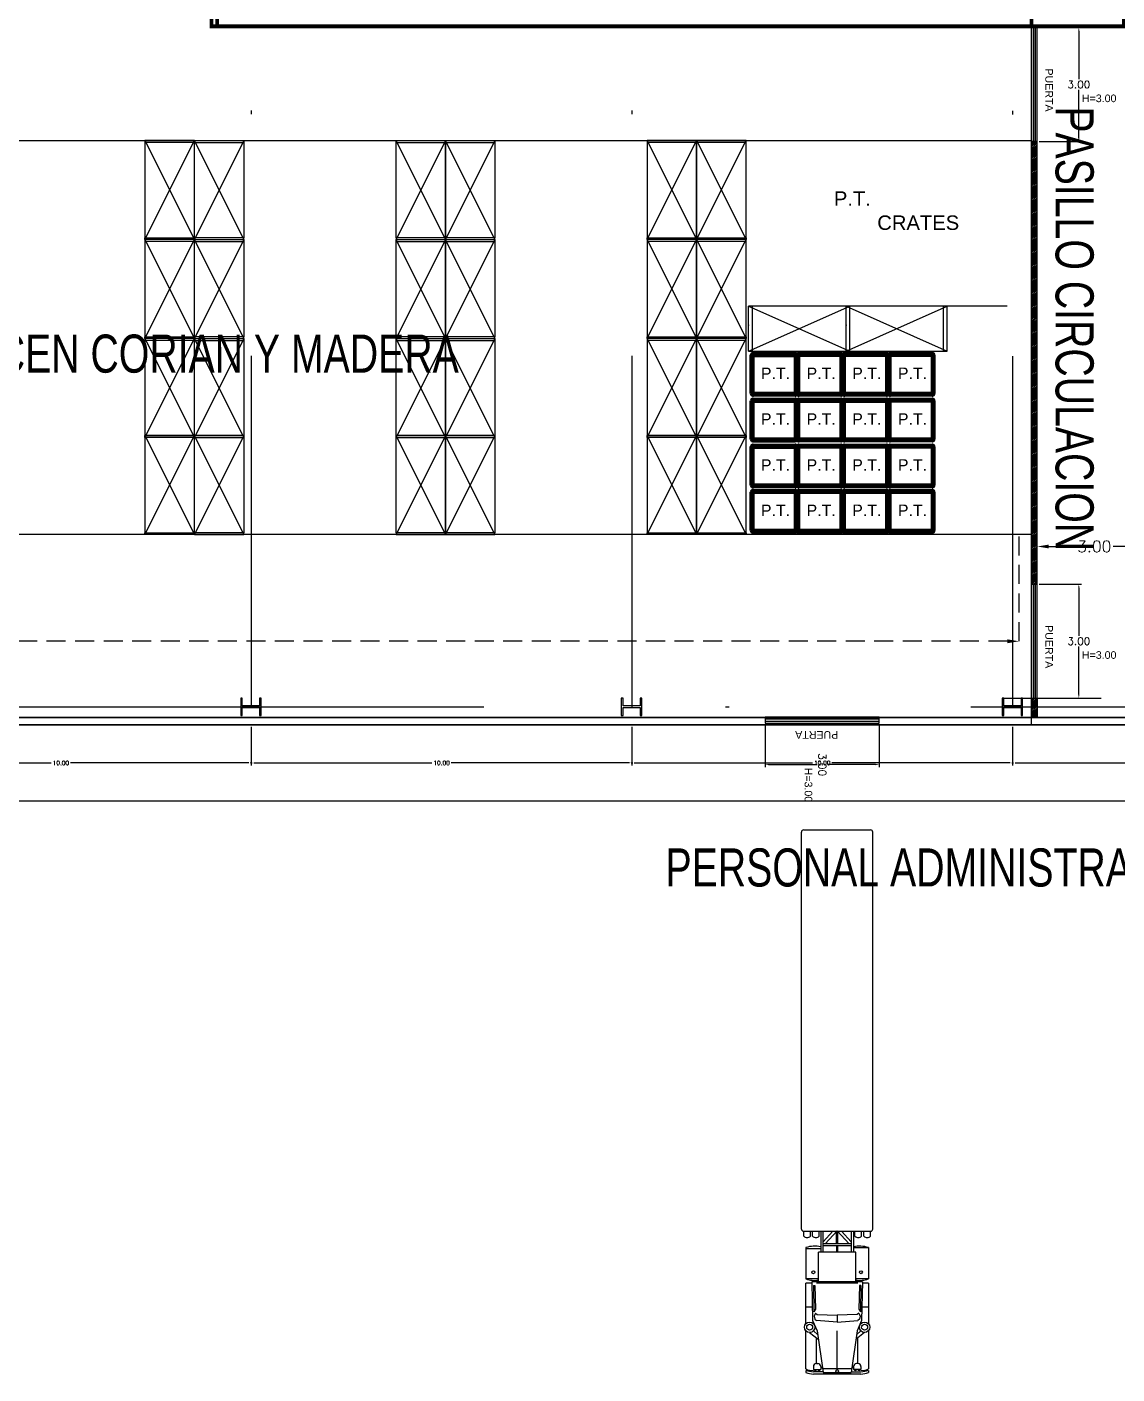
# Model space of a CAD drawing. Header units: millimetres. Extents: x -3 to 3438, y -2371 to 140.
# Drawn here: x 1183.82 to 1212.47, y 21.38 to 56.76 of the extents above; entities that cross this region are included whole.
import ezdxf

# ---------------------------------------------------------------- set-up
doc = ezdxf.new("R2010")
doc.units = ezdxf.units.MM
for name, pattern in [('ACAD_ISO02W100', [15, 12, -3]), ('DASHDOT', [25.4, 12.7, -6.35, 0, -6.35]), ('DASHED2', [0.375, 0.25, -0.125])]:
    doc.linetypes.add(name, pattern=pattern)
doc.layers.get('0').update_dxf_attribs({"color": 3})
for name, color, linetype in [('1- 2', 223, 'Continuous'), ('1- muro de carga', 5, 'Continuous'), ('DIM GENERAL', 1, 'Continuous'), ('dim-75', 2, 'Continuous'), ('ejes', 140, 'DASHDOT'), ('LINEA LIMITE DE ZONIFICACION', 2, 'Continuous'), ('LINEA PROYECCION', 1, 'DASHED2')]:
    doc.layers.add(name, color=color, linetype=linetype)
doc.styles.add('75', font='romans.shx', dxfattribs={"height": 0.112})
doc.styles.add('ARRAY BASE$0$Standard', font='arial.ttf')
doc.styles.get("Standard").update_dxf_attribs({"font": 'arial.ttf'})
doc.styles.add('TEXTO GENERAL', font='swissc.ttf', dxfattribs={"width": 0.9, "height": 1})
doc.styles.add('TEXTOS', font='romans.shx')
doc.dimstyles.new('DIM-75P', dxfattribs={"dimtxt": 0.3, "dimasz": 0.3, "dimexe": 0.0675, "dimexo": 0.0468, "dimgap": 0.0375, "dimtad": 0, "dimtih": 1, "dimtoh": 1, "dimzin": 0, "dimdsep": 46, "dimtxsty": 'TEXTOS', "dimcen": 0.3, "dimclrd": 1, "dimclre": 1, "dimclrt": 2, "dimadec": 0, "dimazin": 0, "dimtfac": 1, "dimtmove": 1, "dimatfit": 3, "dimldrblk": 'flecha', "dimfxl": 0.045, "dimtolj": 1, "dimtzin": 0, "dimlwd": -1, "dimlwe": -1, "dimarcsym": 0})

# ---------------------------------------------------------------- blocks, each defined once
blk = doc.blocks.new('flecha')
at = {"ltscale": 6}
for points in [[(-0.02, 0.03), (-0.11, 0.13), (-0.12, 0.05), (-0.12, 0.21)], [(-0.02, -0.03), (-0.11, -0.13), (-0.12, -0.05), (-0.12, -0.21)]]:
    blk.add_hatch(color=256, dxfattribs=at).paths.add_polyline_path(points)
for p, q in [((0.01, -0.02), (-0.14, 0.24)), ((0.01, 0.02), (-0.14, -0.24)), ((-0.13, 0.24), (-0.13, 0.03)), ((-0.13, 0.03), (-0.1, 0.12)), ((0, 0), (-0.1, 0.12)), ((0, 0), (-0.1, -0.12)), ((-0.13, -0.02), (-0.13, -0.24)), ((-0.13, -0.02), (-0.1, -0.12))]:
    blk.add_line(p, q, dxfattribs=at)
for points in [[(-0.02, 0.03), (-0.11, 0.13), (-0.12, 0.05), (-0.12, 0.21)], [(-0.02, -0.03), (-0.11, -0.13), (-0.12, -0.05), (-0.12, -0.21)]]:
    blk.add_lwpolyline(points, close=True, dxfattribs=at)
blk = doc.blocks.new('*D158')
at = {"layer": 'Defpoints', "color": 0, "transparency": 16777216}
for p in [(1179.711, 38.429), (1189.719, 38.429), (1189.719, 37.429)]:
    blk.add_point(p, dxfattribs=at)
at = {"layer": 'dim-75', "color": 1, "transparency": 16777216}
for p, q in [((1179.711, 38.382), (1179.711, 37.361)), ((1189.719, 38.382), (1189.719, 37.361)), ((1179.775, 37.429), (1184.462, 37.429)), ((1189.655, 37.429), (1184.969, 37.429))]:
    blk.add_line(p, q, dxfattribs=at)
at = {"layer": 'dim-75', "color": 1, "transparency": 16777216, "xscale": 0.06375, "yscale": 0.06375, "zscale": 0.06375, "rotation": 180}
blk.add_blockref('flecha', (1179.711, 37.429), dxfattribs=at)
at = {"layer": 'dim-75', "color": 1, "transparency": 16777216, "xscale": 0.06375, "yscale": 0.06375, "zscale": 0.06375}
blk.add_blockref('flecha', (1189.719, 37.429), dxfattribs=at)
at = {"layer": 'dim-75', "transparency": 16777216, "insert": (1184.715, 37.429), "char_height": 0.112, "attachment_point": 5, "style": '75'}
blk.add_mtext('\\A1;10.00', dxfattribs=at)
blk = doc.blocks.new('*D159')
at = {"layer": 'Defpoints', "color": 0, "transparency": 16777216}
for p in [(1189.719, 38.429), (1199.719, 38.429), (1199.719, 37.429)]:
    blk.add_point(p, dxfattribs=at)
at = {"layer": 'dim-75', "color": 1, "transparency": 16777216}
for p, q in [((1189.719, 38.382), (1189.719, 37.361)), ((1199.719, 38.382), (1199.719, 37.361)), ((1189.783, 37.429), (1194.466, 37.429)), ((1199.655, 37.429), (1194.973, 37.429))]:
    blk.add_line(p, q, dxfattribs=at)
at = {"layer": 'dim-75', "color": 1, "transparency": 16777216, "xscale": 0.06375, "yscale": 0.06375, "zscale": 0.06375, "rotation": 180}
blk.add_blockref('flecha', (1189.719, 37.429), dxfattribs=at)
at = {"layer": 'dim-75', "color": 1, "transparency": 16777216, "xscale": 0.06375, "yscale": 0.06375, "zscale": 0.06375}
blk.add_blockref('flecha', (1199.719, 37.429), dxfattribs=at)
at = {"layer": 'dim-75', "transparency": 16777216, "insert": (1194.719, 37.429), "char_height": 0.112, "attachment_point": 5, "style": '75'}
blk.add_mtext('\\A1;10.00', dxfattribs=at)
blk = doc.blocks.new('*D160')
at = {"layer": 'Defpoints', "color": 0, "transparency": 16777216}
for p in [(1199.719, 38.429), (1209.727, 38.429), (1209.727, 37.429)]:
    blk.add_point(p, dxfattribs=at)
at = {"layer": 'dim-75', "color": 1, "transparency": 16777216}
for p, q in [((1199.719, 38.382), (1199.719, 37.361)), ((1209.727, 38.382), (1209.727, 37.361)), ((1199.783, 37.429), (1204.47, 37.429)), ((1209.663, 37.429), (1204.977, 37.429))]:
    blk.add_line(p, q, dxfattribs=at)
at = {"layer": 'dim-75', "color": 1, "transparency": 16777216, "xscale": 0.06375, "yscale": 0.06375, "zscale": 0.06375, "rotation": 180}
blk.add_blockref('flecha', (1199.719, 37.429), dxfattribs=at)
at = {"layer": 'dim-75', "color": 1, "transparency": 16777216, "xscale": 0.06375, "yscale": 0.06375, "zscale": 0.06375}
blk.add_blockref('flecha', (1209.727, 37.429), dxfattribs=at)
at = {"layer": 'dim-75', "transparency": 16777216, "insert": (1204.723, 37.429), "char_height": 0.112, "attachment_point": 5, "style": '75'}
blk.add_mtext('\\A1;10.00', dxfattribs=at)
blk = doc.blocks.new('*D161')
at = {"layer": 'Defpoints', "color": 0, "transparency": 16777216}
for p in [(1209.727, 38.429), (1219.735, 38.429), (1219.735, 37.429)]:
    blk.add_point(p, dxfattribs=at)
at = {"layer": 'dim-75', "color": 1, "transparency": 16777216}
for p, q in [((1209.727, 38.382), (1209.727, 37.361)), ((1219.735, 38.382), (1219.735, 37.361)), ((1209.791, 37.429), (1214.477, 37.429)), ((1219.671, 37.429), (1214.984, 37.429))]:
    blk.add_line(p, q, dxfattribs=at)
at = {"layer": 'dim-75', "color": 1, "transparency": 16777216, "xscale": 0.06375, "yscale": 0.06375, "zscale": 0.06375, "rotation": 180}
blk.add_blockref('flecha', (1209.727, 37.429), dxfattribs=at)
at = {"layer": 'dim-75', "color": 1, "transparency": 16777216, "xscale": 0.06375, "yscale": 0.06375, "zscale": 0.06375}
blk.add_blockref('flecha', (1219.735, 37.429), dxfattribs=at)
at = {"layer": 'dim-75', "transparency": 16777216, "insert": (1214.731, 37.429), "char_height": 0.112, "attachment_point": 5, "style": '75'}
blk.add_mtext('\\A1;10.00', dxfattribs=at)
blk = doc.blocks.new('*D163')
at = {"layer": 'Defpoints', "color": 0, "transparency": 16777216}
for p in [(1089.141, 38.429), (1251.708, 38.429), (1089.141, 36.429)]:
    blk.add_point(p, dxfattribs=at)
at = {"layer": 'dim-75', "color": 1, "transparency": 16777216}
for p, q in [((1089.141, 38.382), (1089.141, 36.361)), ((1251.708, 38.382), (1251.708, 36.361)), ((1089.205, 36.429), (1170.118, 36.429)), ((1251.644, 36.429), (1170.731, 36.429))]:
    blk.add_line(p, q, dxfattribs=at)
at = {"layer": 'dim-75', "color": 1, "transparency": 16777216, "xscale": 0.06375, "yscale": 0.06375, "zscale": 0.06375, "rotation": 180}
blk.add_blockref('flecha', (1089.141, 36.429), dxfattribs=at)
at = {"layer": 'dim-75', "color": 1, "transparency": 16777216, "xscale": 0.06375, "yscale": 0.06375, "zscale": 0.06375}
blk.add_blockref('flecha', (1251.708, 36.429), dxfattribs=at)
at = {"layer": 'dim-75', "transparency": 16777216, "insert": (1170.425, 36.429), "char_height": 0.112, "attachment_point": 5, "style": '75'}
blk.add_mtext('\\A1;162.50', dxfattribs=at)
blk = doc.blocks.new('malla1x1')
at = {"color": 1, "linetype": 'Continuous', "ltscale": 0.01}
blk.add_lwpolyline([(80.173, 79.605), (0, 79.605), (0, 0), (101.556, 0)], close=True, dxfattribs=at)
blk = doc.blocks.new('*D188')
at = {"layer": 'Defpoints', "color": 0, "ltscale": 0.01, "transparency": 16777216}
for p in [(1.5, 1.243), (-1.5, 0.15), (1.5, 0.15)]:
    blk.add_point(p, dxfattribs=at)
at = {"layer": 'DIM GENERAL', "color": 1, "ltscale": 0.01, "transparency": 16777216}
for p, q in [((-1.5, 0.197), (-1.5, 1.31)), ((-1.4, 1.243), (-0.138, 1.243)), ((1.4, 1.243), (0.137, 1.243)), ((1.5, 0.197), (1.5, 1.31))]:
    blk.add_line(p, q, dxfattribs=at)
for points in [[(-1.4, 1.226), (-1.4, 1.26), (-1.5, 1.243)], [(1.4, 1.226), (1.4, 1.26), (1.5, 1.243)]]:
    blk.add_solid(points, dxfattribs=at)
at = {"layer": 'DIM GENERAL', "color": 2, "ltscale": 0.01, "transparency": 16777216, "insert": (0, 1.243), "char_height": 0.2, "attachment_point": 5, "rotation": 90, "style": 'TEXTOS'}
blk.add_mtext('\\A1;3.00', dxfattribs=at)
blk = doc.blocks.new('*D194')
at = {"layer": 'Defpoints', "color": 0, "ltscale": 0.01, "transparency": 16777216}
for p in [(1213.373, 43.116), (1210.373, 42.128), (1213.373, 41.682)]:
    blk.add_point(p, dxfattribs=at)
at = {"layer": 'LINEA LIMITE DE ZONIFICACION', "color": 1, "ltscale": 0.01, "transparency": 16777216}
for p, q in [((1210.373, 42.174), (1210.373, 43.183)), ((1213.373, 41.729), (1213.373, 43.183)), ((1210.673, 43.116), (1211.379, 43.116)), ((1213.073, 43.116), (1212.368, 43.116))]:
    blk.add_line(p, q, dxfattribs=at)
for points in [[(1210.673, 43.166), (1210.673, 43.066), (1210.373, 43.116)], [(1213.073, 43.166), (1213.073, 43.066), (1213.373, 43.116)]]:
    blk.add_solid(points, dxfattribs=at)
at = {"layer": 'LINEA LIMITE DE ZONIFICACION', "color": 2, "ltscale": 0.01, "transparency": 16777216, "insert": (1211.873, 43.116), "char_height": 0.3, "attachment_point": 5, "style": 'TEXTOS'}
blk.add_mtext('\\A1;3.00', dxfattribs=at)
blk = doc.blocks.new('*D205')
at = {"layer": 'Defpoints', "color": 0, "ltscale": 2, "transparency": 16777216}
for p in [(1150.223, 43.429), (1209.891, 43.429), (1150.223, 40.626)]:
    blk.add_point(p, dxfattribs=at)
at = {"layer": 'LINEA PROYECCION', "color": 1, "ltscale": 2, "transparency": 16777216}
for p, q in [((1150.223, 43.382), (1150.223, 40.559)), ((1209.891, 43.382), (1209.891, 40.559)), ((1150.523, 40.626), (1179.42, 40.626)), ((1209.591, 40.626), (1180.695, 40.626))]:
    blk.add_line(p, q, dxfattribs=at)
for points in [[(1150.523, 40.676), (1150.523, 40.576), (1150.223, 40.626)], [(1209.591, 40.676), (1209.591, 40.576), (1209.891, 40.626)]]:
    blk.add_solid(points, dxfattribs=at)
at = {"layer": 'LINEA PROYECCION', "color": 2, "ltscale": 2, "transparency": 16777216, "insert": (1180.057, 40.626), "char_height": 0.3, "attachment_point": 5, "style": 'TEXTOS'}
blk.add_mtext('\\A1;59.67', dxfattribs=at)
blk = doc.blocks.new('ARRAY BASE$0$Rack madera')
for p, q in [((0.002, 0.002), (0.002, 1.302)), ((0.002, 1.302), (0.052, 1.302)), ((2.602, 1.302), (0.002, 0.002)), ((0.002, 1.302), (2.602, 0.002)), ((2.552, 1.302), (0.052, 1.302)), ((0.052, 1.302), (0.052, 0.002)), ((2.552, 0.002), (2.552, 1.302)), ((2.602, 1.302), (2.552, 1.302)), ((2.602, 0.002), (2.602, 1.302)), ((0.052, 0.002), (0.002, 0.002)), ((0.052, 0.002), (2.552, 0.002)), ((2.552, 0.002), (2.602, 0.002))]:
    blk.add_line(p, q)
blk = doc.blocks.new('rack 01')
at = {"linetype": 'ACAD_ISO02W100'}
for p, q in [((2840.012, 2360.036), (2837.352, 2360.036)), ((2837.352, 2360.036), (2837.352, 2358.856)), ((2840.012, 2358.856), (2837.352, 2360.036)), ((2840.012, 2360.036), (2837.352, 2358.856)), ((2837.452, 2360.036), (2837.452, 2358.856)), ((2839.912, 2360.036), (2839.912, 2358.856)), ((2840.012, 2360.036), (2840.012, 2358.856)), ((2837.352, 2358.856), (2840.012, 2358.856))]:
    blk.add_line(p, q, dxfattribs=at)
blk.add_point((2840.012, 2359.356), dxfattribs=at)
blk = doc.blocks.new('P.T.')
at = {"color": 8, "lineweight": 211}
for p, q in [((1.862, 1.893), (1.862, 2.895)), ((1.912, 2.944), (3.012, 2.944)), ((1.912, 1.894), (1.912, 2.894)), ((1.912, 2.894), (3.012, 2.894)), ((3.012, 2.894), (3.012, 1.894)), ((3.062, 2.894), (3.062, 1.894)), ((3.012, 1.844), (1.905, 1.844)), ((3.012, 1.894), (1.912, 1.894))]:
    blk.add_line(p, q, dxfattribs=at)
for centre, start, end in [((1.912, 2.894), 89.4271, 180), ((3.012, 2.894), 359.4271, 90.5729), ((1.912, 1.894), 179.7135, 278.1297), ((3.012, 1.894), 269.9777, 0.5729)]:
    blk.add_arc(centre, 0.05, start, end, dxfattribs=at)
at = {"lineweight": 211, "insert": (2.114, 2.571), "char_height": 0.3, "attachment_point": 1}
blk.add_mtext_dynamic_manual_height_columns('P.T.', width=1.1, gutter_width=12.5, heights=[0], dxfattribs=at)
blk = doc.blocks.new('ARRAY BASE$0$TRAILER')
for p, q in [((3139.685, 2347.595), (3139.685, 2358.025)), ((3139.744, 2358.083), (3141.501, 2358.083)), ((3141.56, 2347.595), (3141.56, 2358.025)), ((3139.744, 2347.537), (3141.501, 2347.537)), ((3139.744, 2347.411), (3139.744, 2347.537)), ((3139.919, 2347.411), (3139.919, 2347.537)), ((3139.978, 2347.411), (3139.978, 2347.537)), ((3140.154, 2347.411), (3140.154, 2347.537)), ((3140.193, 2347.537), (3140.193, 2346.99)), ((3140.251, 2346.99), (3140.251, 2347.537)), ((3140.251, 2347.262), (3140.506, 2347.537)), ((3140.305, 2347.205), (3140.623, 2347.548)), ((3140.603, 2347.205), (3140.603, 2347.527)), ((3140.623, 2347.548), (3140.94, 2347.205)), ((3140.642, 2347.205), (3140.642, 2347.527)), ((3140.739, 2347.537), (3140.994, 2347.262)), ((3140.994, 2347.537), (3140.994, 2346.99)), ((3141.052, 2347.537), (3141.052, 2346.99)), ((3141.091, 2347.411), (3141.091, 2347.537)), ((3141.267, 2347.411), (3141.267, 2347.537)), ((3141.326, 2347.411), (3141.326, 2347.537)), ((3141.501, 2347.411), (3141.501, 2347.537)), ((3139.802, 2347.107), (3139.802, 2346.287)), ((3139.802, 2347.088), (3140.193, 2347.088)), ((3140.994, 2347.205), (3140.251, 2347.205)), ((3140.251, 2347.166), (3140.994, 2347.166)), ((3140.603, 2347.166), (3140.603, 2346.99)), ((3140.642, 2346.99), (3140.642, 2347.166)), ((3141.052, 2347.107), (3141.443, 2347.107)), ((3141.443, 2347.107), (3141.443, 2346.287)), ((3140.134, 2346.209), (3140.134, 2346.99)), ((3141.111, 2346.99), (3140.134, 2346.99)), ((3141.111, 2346.209), (3141.111, 2346.99)), ((3140.134, 2346.287), (3139.802, 2346.287)), ((3139.958, 2346.17), (3139.802, 2346.17)), ((3139.802, 2345.113), (3139.802, 2346.17)), ((3141.287, 2346.209), (3139.958, 2346.209)), ((3139.958, 2346.209), (3139.978, 2345.193)), ((3139.999, 2346.111), (3140.013, 2345.419)), ((3139.999, 2346.111), (3140.038, 2346.111)), ((3140.038, 2346.111), (3140.05, 2345.494)), ((3141.169, 2346.17), (3140.076, 2346.17)), ((3141.443, 2346.287), (3141.111, 2346.287)), ((3141.207, 2346.111), (3141.195, 2345.494)), ((3141.246, 2346.111), (3141.207, 2346.111)), ((3141.246, 2346.111), (3141.232, 2345.419)), ((3141.287, 2346.209), (3141.267, 2345.193)), ((3141.443, 2346.17), (3141.287, 2346.17)), ((3141.443, 2346.17), (3141.443, 2345.113)), ((3139.958, 2345.545), (3139.802, 2345.545)), ((3140.05, 2345.494), (3140.013, 2345.419)), ((3140.056, 2345.388), (3140.017, 2345.31)), ((3140.017, 2345.31), (3140.037, 2345.232)), ((3140.056, 2345.388), (3140.095, 2345.349)), ((3140.095, 2345.349), (3140.623, 2345.33)), ((3141.15, 2345.349), (3140.623, 2345.33)), ((3140.623, 2345.33), (3140.623, 2345.154)), ((3140.623, 2345.33), (3140.623, 2345.154)), ((3141.189, 2345.388), (3141.15, 2345.349)), ((3141.189, 2345.388), (3141.228, 2345.31)), ((3141.195, 2345.494), (3141.232, 2345.419)), ((3141.228, 2345.31), (3141.208, 2345.232)), ((3141.443, 2345.545), (3141.287, 2345.545)), ((3139.802, 2343.924), (3139.802, 2344.922)), ((3139.9, 2344.881), (3140.126, 2344.707)), ((3139.978, 2345.193), (3140.095, 2344.92)), ((3140.109, 2344.824), (3139.998, 2344.92)), ((3140.037, 2345.232), (3140.076, 2345.193)), ((3140.623, 2345.154), (3140.076, 2345.193)), ((3140.095, 2344.92), (3140.251, 2343.826)), ((3140.623, 2345.154), (3141.169, 2345.193)), ((3140.623, 2343.924), (3140.623, 2344.92)), ((3141.15, 2344.92), (3140.994, 2343.826)), ((3141.345, 2344.881), (3141.12, 2344.707)), ((3141.136, 2344.824), (3141.248, 2344.92)), ((3141.267, 2345.193), (3141.15, 2344.92)), ((3141.208, 2345.232), (3141.169, 2345.193)), ((3141.443, 2344.922), (3141.443, 2343.924)), ((3140.076, 2344.06), (3140.076, 2344.744)), ((3141.169, 2344.06), (3141.169, 2344.744)), ((3139.802, 2343.884), (3139.802, 2343.826)), ((3139.998, 2343.982), (3139.998, 2343.904)), ((3139.998, 2343.904), (3140.193, 2343.904)), ((3140.248, 2343.845), (3139.998, 2343.845)), ((3140.076, 2344.06), (3140.115, 2344.06)), ((3140.193, 2343.982), (3140.193, 2343.904)), ((3140.193, 2343.963), (3140.229, 2343.963)), ((3141.009, 2343.924), (3140.236, 2343.924)), ((3140.251, 2343.826), (3140.994, 2343.826)), ((3140.997, 2343.845), (3141.248, 2343.845)), ((3141.052, 2343.963), (3141.016, 2343.963)), ((3141.052, 2343.982), (3141.052, 2343.904)), ((3141.248, 2343.904), (3141.052, 2343.904)), ((3141.169, 2344.06), (3141.13, 2344.06)), ((3141.248, 2343.982), (3141.248, 2343.904)), ((3141.443, 2343.884), (3141.443, 2343.826)), ((3141.248, 2343.787), (3139.998, 2343.787))]:
    blk.add_line(p, q)
for centre, radius in [((3139.998, 2346.463), 0.0391), ((3141.248, 2346.463), 0.0391), ((3139.9, 2345.017), 0.137), ((3139.9, 2345.017), 0.0781), ((3141.345, 2345.017), 0.137), ((3141.345, 2345.017), 0.0781), ((3140.623, 2343.865), 0.0391)]:
    blk.add_circle(centre, radius)
for centre, radius, start, end in [((3139.744, 2358.025), 0.0586, 90, 180), ((3141.501, 2358.025), 0.0586, 0, 90), ((3139.744, 2347.595), 0.0586, 180, 270), ((3139.832, 2347.491), 0.118, 222.075, 317.925), ((3140.066, 2347.491), 0.118, 222.075, 317.925), ((3141.179, 2347.491), 0.118, 222.075, 317.925), ((3141.414, 2347.491), 0.118, 222.075, 317.925), ((3141.501, 2347.595), 0.0586, 270, 0), ((3140.037, 2346.424), 0.723, 77.5131, 108.9246), ((3141.208, 2346.424), 0.723, 71.0754, 102.4869), ((3140.037, 2346.97), 0.723, 251.0754, 277.7664), ((3141.208, 2346.97), 0.723, 262.2336, 288.9246), ((3139.939, 2344.143), 0.259, 238.1092, 283.0861), ((3140.144, 2345.086), 1.249, 254.1161, 263.264), ((3140.144, 2345.027), 1.249, 254.1161, 263.264), ((3140.076, 2343.982), 0.0781, 90, 180), ((3140.046, 2343.933), 0.0488, 216.8699, 323.1301), ((3140.144, 2343.933), 0.0488, 216.8699, 323.1301), ((3140.115, 2343.982), 0.0781, 0, 90), ((3141.13, 2343.982), 0.0781, 90, 180), ((3141.101, 2343.933), 0.0488, 216.8699, 323.1301), ((3141.199, 2343.933), 0.0488, 216.8699, 323.1301), ((3141.169, 2343.982), 0.0781, 0, 90), ((3141.306, 2344.143), 0.259, 256.9139, 301.8908), ((3141.101, 2345.086), 1.249, 276.736, 285.8839), ((3141.101, 2345.027), 1.249, 276.736, 285.8839)]:
    blk.add_arc(centre, radius, start, end)
blk = doc.blocks.new('planta conjunto')
at = {"layer": '1- 2', "lineweight": 25}
for points in [[(100.79, 0.502), (100.34, 0.502), (100.34, 0.699), (100.3, 0.699), (100.3, 0.249), (100.34, 0.249), (100.34, 0.454), (100.79, 0.454), (100.79, 0.249), (100.837, 0.249), (100.837, 0.699), (100.79, 0.699), (100.79, 0.502)], [(100.79, 0.502), (100.34, 0.502), (100.34, 0.699), (100.3, 0.699), (100.3, 0.249), (100.34, 0.249), (100.34, 0.454), (100.79, 0.454), (100.79, 0.249), (100.837, 0.249), (100.837, 0.699), (100.79, 0.699), (100.79, 0.502)], [(110.798, 0.502), (110.348, 0.502), (110.348, 0.699), (110.3, 0.699), (110.3, 0.249), (110.348, 0.249), (110.348, 0.454), (110.798, 0.454), (110.798, 0.249), (110.845, 0.249), (110.845, 0.699), (110.798, 0.699), (110.798, 0.502)], [(110.798, 0.502), (110.348, 0.502), (110.348, 0.699), (110.3, 0.699), (110.3, 0.249), (110.348, 0.249), (110.348, 0.454), (110.798, 0.454), (110.798, 0.249), (110.845, 0.249), (110.845, 0.699), (110.798, 0.699), (110.798, 0.502)], [(120.806, 0.502), (120.356, 0.502), (120.356, 0.699), (120.308, 0.699), (120.308, 0.249), (120.356, 0.249), (120.356, 0.454), (120.806, 0.454), (120.806, 0.249), (120.845, 0.249), (120.845, 0.699), (120.806, 0.699), (120.806, 0.502)], [(120.806, 0.502), (120.356, 0.502), (120.356, 0.699), (120.308, 0.699), (120.308, 0.249), (120.356, 0.249), (120.356, 0.454), (120.806, 0.454), (120.806, 0.249), (120.845, 0.249), (120.845, 0.699), (120.806, 0.699), (120.806, 0.502)]]:
    blk.add_lwpolyline(points, dxfattribs=at)
at = {"layer": '1- muro de carga', "lineweight": 25}
blk.add_lwpolyline([(0, 0), (0, 80), (141.082, 80), (162.567, 0)], close=True, dxfattribs=at)
blk.add_lwpolyline([(6.09, 0.197), (0.197, 0.197), (0.197, 79.803), (140.923, 79.803), (162.306, 0.197), (7.291, 0.197)], dxfattribs=at)
at = {"layer": 'ejes'}
for p, q in [((100.578, 86.192), (100.578, 0.474)), ((110.578, 86.192), (110.578, 0.474)), ((120.586, 86.184), (120.586, 0.474)), ((-8.01, 0.474), (162.449, 0.474))]:
    blk.add_line(p, q, dxfattribs=at)
blk.add_blockref('malla1x1', (60.75, 0.197))
at = {"layer": 'dim-75'}
for base, p1, p2, text, picture, middle in [((0, -2), (162.567, 0), (0, 0), '162.50', '*D163', (81.284, -2)), ((100.578, -1), (90.57, 0), (100.578, 0), '10.00', '*D158', (95.574, -1)), ((120.586, -1), (110.578, 0), (120.586, 0), '10.00', '*D160', (115.582, -1)), ((130.594, -1), (120.586, 0), (130.594, 0), '10.00', '*D161', (125.59, -1))]:
    dim = blk.add_linear_dim(base=base, p1=p1, p2=p2, text=text, dimstyle='DIM-75P', dxfattribs=at)
    dim.commit()
    dim.dimension.update_dxf_attribs({"geometry": picture, "text_midpoint": middle, "insert": (-1089.141, -38.429)})
dim = blk.add_linear_dim(base=(110.578, -1), p1=(100.578, 0), p2=(110.578, 0), dimstyle='DIM-75P', dxfattribs=at)
dim.commit()
dim.dimension.update_dxf_attribs({"geometry": '*D159', "text_midpoint": (105.578, -1), "insert": (-1089.141, -38.429)})
blk = doc.blocks.new('ARRAY BASE$0$PUERTA TRANSICION')
at = {"color": 1}
for points in [[(-1.5, 0), (1.5, 0), (1.5, 0.15), (-1.5, 0.15)], [(1.5, 0.05), (1.5, 0.1), (-1.5, 0.1), (-1.5, 0.05)]]:
    blk.add_lwpolyline(points, close=True, dxfattribs=at)
at = {"color": 2, "ltscale": 0.01, "insert": (0.263, 1.323), "char_height": 0.2, "attachment_point": 1, "rotation": 90}
blk.add_mtext_dynamic_manual_height_columns('H=3.00', width=0.44515, gutter_width=12.5, heights=[0], dxfattribs=at)
at = {"insert": (-0.529, 0.563), "char_height": 0.2, "attachment_point": 1, "style": 'ARRAY BASE$0$Standard'}
blk.add_mtext_dynamic_manual_height_columns('\\pi0.1067;PUERTA', width=1.32555, gutter_width=13.918, heights=[0.278], dxfattribs=at)
at = {"layer": 'DIM GENERAL', "ltscale": 0.01}
dim = blk.add_linear_dim(base=(1.5, 1.243), p1=(-1.5, 0.15), p2=(1.5, 0.15), angle=180, dimstyle='DIM-75P', dxfattribs=at)
dim.commit()
dim.dimension.update_dxf_attribs({"geometry": '*D188', "text_midpoint": (0, 1.243)})

msp = doc.modelspace()

# ---------------------------------------------------------------- hatches: boundary and pattern name
at = {"ltscale": 0.01}
h = msp.add_hatch(dxfattribs=at)
h.set_pattern_fill('ANSI31', color=1, scale=0.01)
h.paths.add_polyline_path([(1210.223, 42.128), (1210.373, 42.128), (1210.373, 53.752), (1210.223, 53.752)])
h = msp.add_hatch(dxfattribs=at)
h.set_pattern_fill('ANSI31', color=1, scale=0.01)
h.set_pattern_definition([(45, (-2e-13, -27.819422), (-0.0224506403, 0.0224506403), [])])
h.paths.add_polyline_path([(1210.373, 38.626), (1210.223, 38.626), (1210.223, 39.128), (1210.373, 39.128)])

# ---------------------------------------------------------------- linework, layer by layer
for p, q in [((1210.223, 118.429), (1210.223, 38.626)), ((1210.223, 118.429), (1210.223, 38.626)), ((1209.58, 49.429), (1202.788, 49.429)), ((1150.223, 38.429), (1252.723, 38.429))]:
    msp.add_line(p, q)
for points in [[(1150.223, 38.429), (1210.223, 38.429), (1210.223, 118.429), (1150.223, 118.429)], [(1210.223, 43.429), (1155.223, 43.429), (1155.223, 53.779), (1210.223, 53.779)]]:
    msp.add_lwpolyline(points, close=True)
at = {"const_width": 0.1}
msp.add_lwpolyline([(1188.675, 66.779), (1188.675, 56.779), (1210.223, 56.779), (1210.223, 66.779)], close=True, dxfattribs=at)
at = {"ltscale": 0.01}
for points in [[(1210.223, 42.128), (1210.373, 42.128), (1210.373, 53.752), (1210.223, 53.752)], [(1210.373, 38.626), (1210.223, 38.626), (1210.223, 39.128), (1210.373, 39.128)]]:
    msp.add_lwpolyline(points, close=True, dxfattribs=at)
at = {"layer": '1- muro de carga', "lineweight": 25}
msp.add_lwpolyline([(1089.141, 38.429), (1089.141, 118.429), (1230.223, 118.429), (1251.708, 38.429)], close=True, dxfattribs=at)
msp.add_lwpolyline([(1095.231, 38.626), (1089.338, 38.626), (1089.338, 118.231), (1230.064, 118.231), (1251.447, 38.626), (1096.432, 38.626)], dxfattribs=at)
at = {"layer": 'DIM GENERAL', "ltscale": 0.01}
msp.add_line((1209.449, 39.128), (1212.053, 39.128), dxfattribs=at)
at = {"layer": 'LINEA PROYECCION', "ltscale": 2, "const_width": 0.1}
msp.add_lwpolyline([(1188.825, 56.779), (1188.825, 66.779), (1210.373, 66.779), (1210.373, 80.746), (1215.693, 80.746), (1215.693, 75.246), (1212.647, 75.246), (1212.647, 56.779), (1188.825, 56.779)], dxfattribs=at)

# ---------------------------------------------------------------- block references
for name, p in [('planta conjunto', (1089.141, 38.429)), ('P.T.', (1200.997, 45.243)), ('P.T.', (1202.197, 45.244)), ('P.T.', (1203.397, 45.244)), ('P.T.', (1204.597, 45.245)), ('P.T.', (1200.997, 44.043)), ('P.T.', (1202.197, 44.044)), ('P.T.', (1203.397, 44.044)), ('P.T.', (1204.597, 44.045)), ('P.T.', (1200.997, 42.835)), ('P.T.', (1202.197, 42.836)), ('P.T.', (1203.397, 42.836)), ('P.T.', (1204.597, 42.837)), ('P.T.', (1204.597, 41.646)), ('P.T.', (1200.997, 41.645)), ('P.T.', (1202.197, 41.645)), ('P.T.', (1203.397, 41.646)), ('ARRAY BASE$0$TRAILER', (-1935.508, -2322.411))]:
    msp.add_blockref(name, p)
for name, p, rotation in [('ARRAY BASE$0$PUERTA TRANSICION', (1210.223, 55.252), 270), ('rack 01', (4042.8, 2408.285), 180), ('rack 01', (4045.36, 2408.285), 180), ('ARRAY BASE$0$PUERTA TRANSICION', (1210.223, 40.628), 270), ('ARRAY BASE$0$PUERTA TRANSICION', (1204.723, 38.629), 180)]:
    msp.add_blockref(name, p, dxfattribs=dict(rotation=rotation))
at = {"lineweight": 211, "rotation": 90}
for p in [(1188.225, 51.176), (1201.425, 51.176), (1202.725, 51.176), (1188.225, 48.576), (1201.425, 48.576), (1202.725, 48.576), (1188.225, 45.976), (1201.425, 45.976), (1202.725, 45.976), (1188.225, 43.426), (1201.425, 43.426), (1202.725, 43.426)]:
    msp.add_blockref('ARRAY BASE$0$Rack madera', p, dxfattribs=at)
at = {"lineweight": 211, "xscale": -1, "rotation": 270}
for p in [(1188.221, 51.176), (1193.521, 51.176), (1194.821, 51.176), (1188.221, 48.576), (1193.521, 48.576), (1194.821, 48.576), (1188.221, 45.976), (1193.521, 45.976), (1194.821, 45.976), (1188.221, 43.426), (1193.521, 43.426), (1194.821, 43.426)]:
    msp.add_blockref('ARRAY BASE$0$Rack madera', p, dxfattribs=at)

# ---------------------------------------------------------------- texts
at = {"insert": (1204.649, 52.446), "char_height": 0.38, "attachment_point": 1}
msp.add_mtext_dynamic_manual_height_columns('\\pi-1.14,l1.52,t1.52;P.T.\\P\\pi0,t0,1.52;^ICRATES', width=1.39544, gutter_width=12.5, heights=[0], dxfattribs=at)
at = {"layer": 'LINEA LIMITE DE ZONIFICACION', "ltscale": 0.01, "style": 'TEXTO GENERAL', "width": 0.9}
msp.add_text('PASILLO CIRCULACION', height=1, rotation=270, dxfattribs=at).set_placement((1210.855, 54.679))
for s, p in [('ALMACEN CORIAN Y MADERA', (1180.224, 47.683)), ('PERSONAL ADMINISTRATIVO', (1200.604, 34.184))]:
    msp.add_text(s, height=1, dxfattribs=at).set_placement(p)

# ---------------------------------------------------------------- dimensions: what is measured, and where the dimension line sits
at = {"layer": 'LINEA LIMITE DE ZONIFICACION', "ltscale": 0.01}
dim = msp.add_linear_dim(base=(1213.373, 43.116), p1=(1210.373, 42.128), p2=(1213.373, 41.682), dimstyle='DIM-75P', dxfattribs=at)
dim.commit()
dim.dimension.update_dxf_attribs({"geometry": '*D194', "text_midpoint": (1211.873, 43.116)})
at = {"layer": 'LINEA PROYECCION', "ltscale": 2}
dim = msp.add_linear_dim(base=(1150.223, 40.626), p1=(1209.891, 43.429), p2=(1150.223, 43.429), dimstyle='DIM-75P', dxfattribs=at)
dim.commit()
dim.dimension.update_dxf_attribs({"geometry": '*D205', "text_midpoint": (1180.057, 40.626)})

doc.saveas('drawing.dxf')
